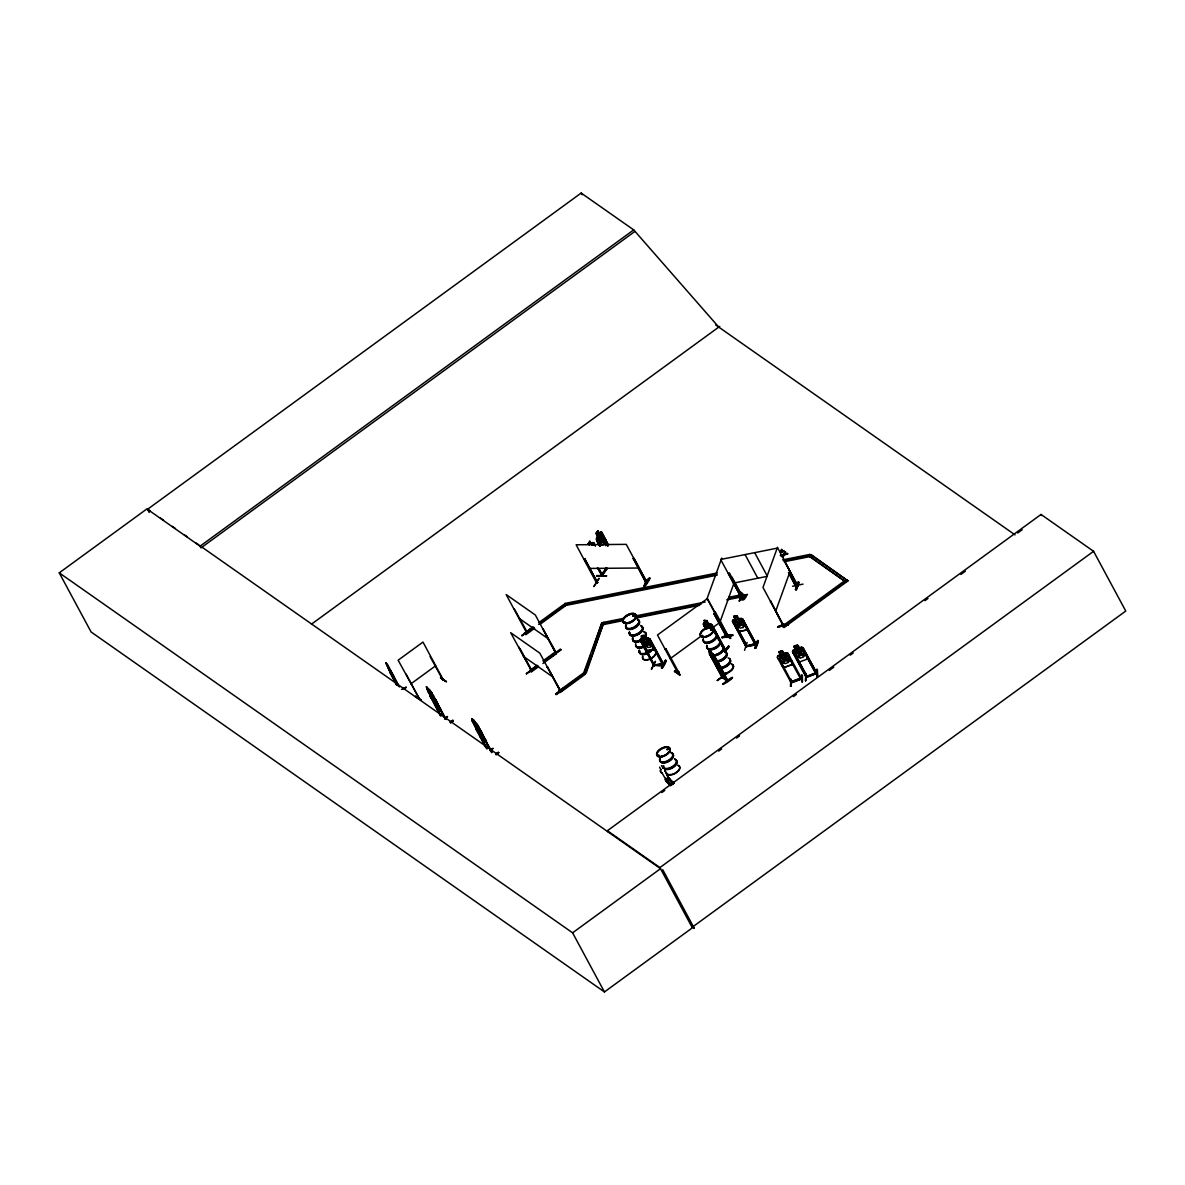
<?xml version="1.0" encoding="UTF-8"?>
<svg xmlns="http://www.w3.org/2000/svg" width="1185" height="1185" viewBox="0 0 1185 1185"><rect width="100%" height="100%" fill="white"/><g stroke="black" fill="none" stroke-linecap="round" stroke-linejoin="round"><path stroke-width="1.5" d="M596.277 581.628L597.729 582.516L596.499 582.842L576.132 544.774L626.243 544.359L646.817 582.383L645.751 581.183M645.307 581.539L645.943 582.442M710.008 627.946L710.022 624.776L709.163 624.717L709.074 627.235L705.312 624.332L708.823 627.872M722.109 637.752C742.388 635.012 728.686 632.686 722.124 637.767M732.478 634.775L722.006 636.952L732.671 635.145M777.864 627.072C786.796 621.31 796.364 625.25 777.923 626.584M788.321 624.91L777.834 626.983M788.41 624.554L777.938 626.702M726.864 635.308L727.516 634.701M727.516 634.553L728.034 635.545L715.222 611.83L714.614 612.586L715.222 611.83M789.891 572.236L797.698 586.131L784.87 561.794L797.772 586.086L777.493 547.337L762.977 587.449L783.492 625.517L783.255 623.858L782.604 624.614M783.448 625.473L770.591 601.21L783.018 625.621L783.389 624.095M602.217 575.036L601.595 575.88L602.024 574.34M606.394 567.941L606.913 568.8L601.699 575.747M431.044 691.729L426.763 688.781L430.925 697.21M472.178 720.761L476.444 729.13L472.178 720.761L477.688 724.998L483.021 735.204M708.734 651.735L722.598 677.213M601.861 532.361C600.336 531.087 598.025 535.146 600.884 533.768L603.846 539.205L604.231 542.819L602.587 545.204L600.454 544.152L597.536 538.716L597.877 536.464L596.307 533.561M431.695 696.839L430.51 696.039L440.657 715.518M430.496 696.706L430.614 695.965M477.2 728.745L476.014 727.945L487.035 749.024M476.118 727.871L486.679 747.779M711.992 657.245L713.266 657.453M711.978 657.408L712.081 656.653M597.536 538.716L597.892 536.464L596.099 533.546L597.966 530.984L596.099 533.546L597.862 530.984L605.816 545.722L607.031 543.959L605.935 540.182L601.832 532.361L600.514 532.243L601.639 532.495M591.878 545.367L592.544 544.745M725.324 649.41L724.894 650.239L725.798 650.269L711.948 624.821L708.467 623.695L707.015 620.599L704.112 620.377L707.104 628.317M624.273 622.258L625.354 622.14L624.525 621.755M632.938 615.933L633.916 614.837L634.612 615.43M633.664 615.696L632.953 615.8M633.249 616.274L634.864 614.941L633.679 616.126M634.375 640.7L634.612 641.129M658.845 755.897L659.053 755.941M658.475 755.837L658.741 755.156M659.334 755.615L658.505 755.911M668.873 748.564L667.066 749.542M701.742 636.315C703.135 633.886 702.201 638.019 701.994 635.59M701.801 635.812L702.631 635.545M702.379 635.678L702.024 636.434M710.719 629.146L711.518 629.724M710.881 629.65L711.148 628.642L712.067 629.309M677.302 672.028L678.235 671.347L678.886 672.339L677.909 673.095L657.482 634.997L707.193 598.751L727.768 636.7M678.783 672.443L665.866 648.625L665.022 649.232L665.866 648.625M726.953 637.337L713.903 613.608L714.925 613.119L714.096 613.726M727.19 635.945L726.272 636.597M596.81 575.54C626.184 576.088 576.74 576.236 606.409 575.866M671.243 784.174L672.502 784.277M670.517 785.462L665.303 779.641L666.666 781.508L669.955 779.389L669.407 778.367L665.718 781.063L670.369 785.729M665.807 781.033L666.874 780.352M666.429 780.648L662.045 772.916A2.622 2.222 -44.1 0 1 660.815 769.509L659.571 767.11M669.407 778.367L668.34 777.686L674.072 783.344L669.095 778.915M443.516 680.116L442.849 679.079M728.494 573.584L729.442 573.377L728.494 573.584L741.217 597.551L720.658 559.468L776.442 548.299M736.996 596.677L747.468 594.544L742.18 595.581M741.499 596.499L740.566 596.648L741.336 594.781L728.671 597.314M741.84 593.685L739.159 601.254L741.247 597.166M739.603 601.032L742.269 593.567M747.424 594.514L742.032 595.848M770.961 601.136L770.354 601.891M795.535 585.923L797.12 586.042L795.876 586.575L788.588 572.37M795.476 589.434C797.875 578.561 800.971 580.457 796.32 589.804L795.476 589.434L798.231 581.953M783.092 625.547L783.729 624.806M798.942 582.25L796.32 589.789M803.03 584.116L792.558 586.249M717.192 575.155L564.83 605.654L564.445 604.913L564.964 603.446L717.31 572.947M564.83 605.654L564.964 603.446M560.727 690.633L584.116 673.584L586.145 673.169L603.891 622.303L585.745 672.428L583.716 672.843L585.183 674.324L560.327 692.455L559.261 691.699L558.861 690.959L583.716 672.843L601.861 622.703L623.784 618.318M585.183 674.324L584.116 673.584L590.989 654.564M592.248 651.098L601.861 622.703M721.754 558.046L707.238 598.144L727.694 636.241L720.125 621.681L734.493 581.687L731.945 576.962M739.573 598.455C745.321 604.854 749.498 589.049 739.647 598.277M733.159 619.918L741.084 618.259L742.728 618.97L756.415 644.744L746.106 646.773L732.434 621.029L733.085 619.755L735.307 619.311L733.737 616.393L737.174 615.711L738.64 618.822L740.906 619.37L743.839 624.806L743.38 627.472L740.181 628.109L737.203 626.124L734.285 620.703L735.47 619.385M732.404 621.103L736.744 628.805L739.396 631.383L747.291 629.798M746.017 646.832L733.471 622.866L734.419 622.673L747.172 646.255M747.157 646.329L734.419 622.673M737.174 615.711L733.708 616.481M746.165 596.885L743.825 595.255M738.744 618.614L742.699 619.059L756.371 644.403M736.611 628.924L739.336 631.575L747.424 629.887L746.802 626.791M742.669 621.266L743.706 620.807L742.669 621.266L755.497 644.966L742.773 620.999M747.098 642.477L744.55 650.313M745.632 645.677L746.461 645.825M755.438 644.936L755.171 643.692L746.831 645.943L756 643.529L756.237 644.788M754.889 647.84C757.378 636.952 760.459 638.848 755.734 648.21L754.978 647.869M755.156 648.328L758.415 640.655L755.719 648.195M775.716 611.105L790.232 570.992M844.698 581.183L809.681 556.639L809.814 554.432L782.604 559.883M784.292 561.72L809.681 556.639L809.814 554.432M415.609 696.276L421.208 700.113L415.446 696.469M601.225 574.962L606.365 568.356L601.165 575.051M602.484 575.199L599.092 568.815M607.224 568.267L602.024 575.88L602.024 574.251M527.044 631.857L526.081 631.724L526.733 632.094M526.54 632.583L527.488 632.568M531.976 670.695L531.132 670.769M531.487 670.443L531.132 669.569M780.278 654.935L777.982 655.705L777.286 657.26L791.224 682.916L801.801 678.961L787.936 653.305L792.602 664.474L784.277 667.525L781.493 665.081M777.434 657.26L778.086 655.779L786.247 652.742L787.936 653.379L786.247 652.787M793.15 650.254L792.454 651.75L806.259 677.376L816.954 673.435L803.089 647.78L801.401 647.158L793.15 650.254L792.587 651.75L806.378 677.39L807.237 676.724M727.027 680.857L713.281 654.801L708.511 648.98L710.096 652.106M705.801 628.85L703.283 624.154L703.816 623.132L705.771 623.473L704.275 620.481M706.038 629.102L703.357 624.065L703.905 623.221M727.397 635.204L727.294 634.879M654.801 665.363L653.839 665.822L640.107 640.048L640.759 638.819L642.877 638.596M640.241 640.078L640.863 638.908M658.43 755.289L658.964 755.526M668.844 748.742L668.681 748.298M640.107 640.048L654.046 665.422L663.689 664.415M640.759 638.819L648.402 638.122L649.958 639.026L663.659 664.696C661.452 668.014 649.691 663.452 654.92 665.377M642.996 638.774C636.523 634.316 649.736 635.308 641.426 635.856M642.077 641.722L641.041 642.092L642.077 641.722L654.55 665.703M648.343 638.108L646.121 638.33L648.269 639.159L651.187 644.596L650.802 647.084L647.751 647.41L644.847 645.262L641.929 639.826L643.04 638.685M644.314 647.869L646.995 650.654L654.742 649.75L647.025 650.535M649.958 639.026L663.807 664.429M649.913 641.159L650.965 640.789L649.913 641.159L663.437 664.77M654.15 646.832L654.698 649.839M655.261 661.748L651.365 669.051M655.512 661.26L651.543 669.421M654.461 664.504L654.52 665.748M663.215 663.556L654.446 665.022L662.948 663.941M661.408 667.94C668.429 651.972 666.444 665.229 661.497 667.97M739.588 591.996L741.617 599.003C751.305 598.766 732.997 584.101 741.366 597.403L741.04 598.706M740.951 598.129L739.529 592.115L744.743 597.151M781.611 549.262L780.293 552.21L782.056 549.573M780.248 555.35L783.581 554.21C788.114 547.663 782.678 558.194 785.611 552.062M785.166 551.751L783.581 554.21M782.056 556.609L782.752 557.409L784.322 554.995L787.714 553.839L784.055 554.506C779.523 560.061 786.44 552.136 780.93 556.135M791.728 681.627L790.558 682.086L791.136 682.901M801.327 678.101L791.861 681.642M806.852 676.146L805.681 676.546M816.495 672.576L807.015 676.354L816.376 672.68M597.936 530.984L596.114 533.546M597.892 532.08L597.373 534.583L597.892 532.08L597.403 534.583L598.425 533.057M597.773 536.464L596.485 540.064L599.951 546.3M584.901 558.861L583.864 559.142L584.901 558.861L597.551 582.783L596.04 581.939L597.092 581.924M598.395 537.442L600.01 535.057L598.41 537.442L601.343 542.878L602.972 540.478M598.78 545.026L597.566 541.175L600.439 545.9M597.892 541.175L597.077 541.871M601.773 534.939L602.572 534.228L608.186 545.278M601.328 542.878L602.943 540.478M598.943 578.265L593.952 586.56M633.323 558.476L645.781 582.398L633.323 558.476L634.168 558.461L646.862 582.042M634.168 558.461L633.131 558.742M645.44 581.791L646.358 581.524M650.076 578.339C645.321 577.288 639.944 597.121 650.061 578.324M649.38 577.895L644.107 585.701M644.284 586.16L649.647 578.28L644.373 586.086M588.086 543.841L589.834 541.278L591.404 544.196M588.19 543.856L589.834 541.471M591.285 544.374L592.53 542.537L593.7 542.656L595.388 545.781M597.67 536.464L596.485 538.212C595.996 543.648 598.173 531.369 600.691 532.243L601.699 532.495M594.5 544.522L593.7 545.233M674.695 670.725L680.012 675.302L674.487 671.421L680.22 674.517M527.518 632.716L514.216 608.69M560.668 690.959L547.381 666.933L560.061 690.544M723.043 677.598L709.43 653.794L722.124 677.553L723.072 677.553L722.08 677.509L727.531 681.197L714.288 657.201M678.694 672.206L677.672 672.962L677.376 671.939M726.538 637.293L727.427 636.612M795.609 649.395L794.365 651.024L797.283 656.446L800.305 658.134L803.623 656.92L804.141 653.927L801.208 648.506L798.927 648.18C799.845 641.322 788.144 649.439 797.416 645.203M705.816 629.368L704.334 625.947L706.823 629.161M705.134 626.006L704.112 626.213M708.511 623.606L710.496 624.688L711.963 627.413M710.482 623.769L712.022 624.791L725.575 650.58L724.598 649.306M711.948 626.85L712.955 626.643L711.948 626.85L714.496 631.59M716.895 635.412L716.125 632.568M724.361 651.246L728.597 646.077L724.45 651.291A7.362 3.836 -28.3 0 1 725.176 656.594A7.362 3.836 -28.3 0 1 716.495 660.86M725.116 651.78L729.293 646.58L728.538 646.062M419.001 697.98L398.13 660.208L422.986 642.077L443.457 680.175M633.634 615.77L635.027 615.163M711.356 629.413L710.496 629.842M712.303 629.205L710.97 629.916M790.528 681.834C792.335 679.953 792.232 684.5 791.61 681.434M800.127 678.309L801.801 678.724L791.106 682.649L790.588 681.76M788.943 655.349L787.981 655.705L800.734 679.094M805.681 676.309L806.778 676.205M815.902 673.569L816.924 673.495L803 647.854L801.401 647.158M606.853 568.8L606.29 568.03M602.113 575.747L597.447 567.941M710.2 652.031L712.748 657.793L716.569 661.926L716.214 660.238M428.052 689.714L430.659 695.447M713.281 657.675L715.814 663.452L719.68 667.555L718.258 663.259M790.765 679.449L790.884 686.071M790.41 686.337L790.958 679.449M805.785 673.51L805.593 680.871L805.978 673.895M805.578 680.857L805.844 673.435M633.234 615.356L633.975 615.148M788.499 572.636L795.95 586.59L797.031 586.308L789.432 572.444M746.594 645.721L745.75 645.929M746.091 646.536L756.43 644.447M426.763 688.781L427.948 689.581M428.2 692.099L433.695 695.773M434.554 699.52C422.675 678.057 434.14 696.276 437.517 703.283M432.169 693.077L430.91 691.729M430.881 697.18L433.221 700.379M472.252 720.88L473.467 721.709C468.786 713.326 481.006 729.027 480.073 731.441M473.585 719.917L476.459 723.724M473.733 723.991L479.214 727.694M476.533 723.561L481.999 732.715M430.111 656.623L443.072 680.412M415.446 696.484L421.208 700.113M440.909 677.879L446.404 681.701L440.627 677.953M442.805 679.109L442.805 680.323M445.753 719.473L435.043 699.639L430.125 693.921L431.992 695.417M431.947 695.165L435.858 700.335L446.078 719.236M435.887 700.32L434.762 698.913M435.962 700.261L440.998 710.526L436.806 707.756L434.628 704.438M477.511 727.338L475.629 725.842L480.562 731.56L491.938 752.386M477.466 727.072L481.525 732.182L480.577 732.123L491.597 751.157M482.325 739.677C493.597 746.713 480.74 740.033 480.132 736.359M711.696 654.55L713.533 655.779M715.088 658.697L717.488 660.963L711.978 656.727M718.288 668.458L716.199 665.066L718.288 668.458L722.672 671.288L717.443 660.963M721.68 668.77L722.583 671.362M440.346 715.755L430.51 696.558L441.161 715.873M430.97 696.943L430.155 696.839M527.295 631.783L521.992 635.708L531.117 628.509L521.785 635.619L527.177 632.109M518.704 646.803L531.68 671.08L510.646 632.672L539.812 653.128L560.357 691.196L559.675 690.337M542.923 663.511L556.076 653.913L542.893 628.805L556.224 652.742L554.773 651.898L555.869 653.083L535.339 615.015L506.158 594.544L526.599 632.686M543.397 629.146L542.582 629.042M444.671 718.614L447.367 716.436L444.982 718.88M444.879 718.762L447.545 716.807M450.241 722.169C453.114 718.628 454.744 721.221 450.759 722.791M450.315 722.243L452.966 720.287M450.478 722.569L453.203 720.702L450.507 722.672M535.546 666.874L526.273 673.747L531.665 670.236M526.481 673.835L535.576 666.651M555.572 652.417L555.809 653.039M551.395 656.371L560.949 649.706L551.692 656.564M547.885 667.274L547.055 667.17M475.674 728.76L485.85 747.676M555.602 693.995C571.629 680.56 564.801 691.048 555.661 694.069M563.867 688.633L555.839 694.395M556.15 694.647L565.452 687.863M490.22 750.312L492.886 748.342L490.383 750.668M490.19 750.579L492.842 748.579M495.76 754.09C498.678 750.594 500.218 753.082 496.278 754.712M730.434 638.537L724.939 634.597M678.294 671.658L677.45 672.236M726.82 637.382L727.664 636.775L714.733 612.986M692.099 927.322L1125.75 611.045L1093.577 551.292L1041.037 514.453L607.387 830.729L659.926 867.583L692.366 927.825L604.439 991.949L91.097 631.975L59.25 572.844L147.177 508.72L150.139 510.794M149.221 512.512L147.503 509.328L581.154 193.051L633.708 229.89L718.762 327.104M147.503 509.328L200.058 546.181L633.708 229.89M634.642 231.623L200.991 547.9L200.058 546.181M311.492 624.154L719.769 326.364M410.869 683.864L435.71 665.733M534.628 628.272L525.873 634.656L524.822 633.916L524.422 633.175L533.161 626.791M538.997 622.54L563.793 604.454L564.845 605.194L565.245 605.935L540.464 624.021M524.822 633.916L527.725 631.783M548.151 616.896L553.973 612.645M561.275 607.327L564.178 605.194L565.245 605.935M524.422 633.175L525.473 633.916L534.228 627.532M538.597 624.347L564.845 605.194M538.538 666.711L531.221 672.043L530.154 671.303L529.754 670.562L537.072 665.229M542.923 660.963L554.61 652.431L555.676 653.172L543.974 661.704M530.154 671.303L537.472 665.97M544.774 660.637L555.01 653.172L556.076 653.913M529.754 670.562L530.821 671.303L538.138 665.97M558.861 690.959L559.927 691.714L584.783 673.584M783.892 560.979L809.281 555.898L811.088 554.565L847.971 580.887L784.026 627.517L782.559 626.035L844.698 580.724M809.681 556.639L811.488 555.306L847.971 580.887M670.221 658.653L700.913 636.256M712.615 627.724L719.932 622.392M709.43 653.794L710.245 653.898A7.362 3.836 -28.3 0 1 710.319 651.78M708.823 651.143L713.103 654.001M714.185 655.438L727.901 681.005L713 654.076M712.94 659.541L715.118 662.874L719.339 665.822M718.332 663.319L719.443 665.748M782.959 626.776L785.922 624.614M793.313 619.222L803.667 611.667M811.058 606.276L821.427 598.721M824.375 596.573L834.729 589.019M782.559 626.035L783.626 626.791L847.571 580.146M722.82 684.026C738.818 670.873 732.241 680.768 722.88 684.1M661.808 792.572L664.8 790.395M718.628 751.127L721.621 748.95M736.581 738.048L739.573 735.87M793.402 696.602L796.394 694.425M829.293 670.429L833.781 667.155M850.223 655.157L853.215 652.979M924.996 600.632L927.988 598.44M960.872 574.444L965.36 571.185M1017.708 532.998L1022.196 529.739M659.926 867.583L1093.577 551.292M59.25 572.844L572.592 932.817L660.519 868.679L201.998 547.159M654.209 664.785L653.394 664.918M654.624 665.689L641.944 641.989M673.732 783.389L668.784 778.515L666 780.293L671.006 785.329M678.561 671.717L678.886 672.339M678.087 672.976L677.198 672.102M597.403 582.813L584.723 559.127M646.18 582.087L646.832 582.072M671.762 783.907L672.784 783.848M672.413 784.588L671.347 784.707M725.427 650.595L724.702 650.595M797.638 585.36L797.535 584.427M599.077 578.695L593.833 586.442M791.965 682.604L779.345 658.638L778.367 659.008M800.66 679.094L800.349 678.161M801.578 679.079L801.223 677.909M815.976 673.495L803.134 649.958L804.111 649.602L803.134 650.195L815.872 673.835M387.88 665.659L385.895 662.652L387.658 666.118C383.022 657.068 398.664 689.463 390.428 671.584L391.613 673.317L387.569 665.896M386.606 664.563L394.798 680.62L393.464 675.909M387.539 664.578L399.434 686.974M388.058 667.525L388.517 668.933M389.732 670.31L388.665 668.918M389.806 672.517L390.013 671.791L396.605 685.123M391.746 672.384L393.509 675.954M402.944 688.589L406.129 687.285M401.567 689.418L406.159 687.315M403.137 688.915L406.188 687.507M418.749 697.802L406.085 674.132M668.962 748.476L667.599 748.357L667.214 749.75M667.896 748.476L667.51 749.483M742.18 596.751L744.639 596.559M727.101 635.708L726.405 636.849M530.91 669.569L531.028 670.71M782.189 650.787L783.759 653.779L786.055 654.016L788.973 659.452L788.455 662.43L785.151 663.644L782.13 661.971L779.197 656.534L780.456 654.92L778.708 651.957L782.263 650.654L783.833 653.631L786.247 652.742M778.708 652.031L782.263 650.728M794.498 653.128L793.52 653.72L794.498 653.128L807.355 676.976L794.498 653.35M796.661 659.556L799.431 662.015L807.755 658.875L807.296 655.66M817.591 676.472C816.021 654.342 818.154 692.04 816.672 669.466L816.998 676.679M816.924 673.184L806.259 677.376M801.949 682.086L801.875 675.361M780.797 551.499C789.625 549.099 774.886 554.624 783.892 550.862M781.048 552.003L784.159 551.351M784.337 553.987L787.447 553.351M784.603 554.491L787.714 553.839M796.942 586.368L796.572 585.138M746.18 646.462L745.646 645.914M711.341 628.613L712.244 628.583M800.364 678.531L800.601 679.405M730.938 638.137L725.338 634.331M727.012 680.353L722.717 676.976M662.326 663.63L662.563 664.859L650.061 640.892M600.913 533.768L599.432 533.902L600.558 532.243L596.559 538.271L600.01 546.211M592.796 544.063L591.389 544.374L589.834 541.278M722.183 637.278L732.745 635.219M685.063 580.22L688.692 579.495M797.52 557.705L801.149 556.98M564.445 604.913L716.792 574.414M733.396 583.124L767.406 576.31L754.667 552.654M636.449 615.785L705.164 602.024M611.519 621.592L620.57 619.785M635.042 616.881L638.656 616.156M653.128 613.267L662.163 611.46M676.635 608.557L685.671 606.75M623.251 619.785L603.358 623.769L603.758 624.51L621.844 620.881M637.723 616.881L701.016 604.217M728.153 598.78L740.803 596.248L741.351 597.166M636.315 617.992L699.609 605.313M726.746 599.877L741.203 596.988M733.382 623.117L734.315 622.925M755.156 643.736L755.882 643.588M702.601 635.59L701.801 636.256M796.913 586.042L789.536 572.177M817.428 669.703L817.517 676.428M601.684 532.361L608.527 545.263M606.039 540.182L606.957 543.959M645.869 582.398L646.729 582.383M593.7 542.656L595.344 545.885M588.871 568.43L638.982 568.015M596.988 575.984L606.498 575.866M704.201 620.555L706.897 620.777M703.742 623.206L710.556 623.769M798.512 582.324L795.742 589.789M757.985 640.73L755.26 648.239M597.566 582.472L584.057 558.876M665.866 780.663L670.799 785.462M666.311 660.593L662.222 668.355M722.554 677.79L709.919 654.135M711.859 628.509L712.244 629.502L710.615 629.827M712.378 654.372L716.614 661.556L713.533 657.645L714.066 659.749M600.454 544.152L602.587 545.204L604.187 542.819L603.802 539.205M713.962 659.734L709.963 652.639L713.903 657.157M648.358 638.197L649.869 639.085M713.37 656.194L712.392 654.431M718.377 668.31L722.672 671.288M426.348 686.9L428.659 689.211L427.03 687.507M471.867 718.821L473.644 720.169M474.178 721.132L472.548 719.428M431.429 695.654L432.525 696.395M430.51 696.039L434.895 698.913M476.933 727.56L478.029 728.301M476.014 727.945L480.399 730.834M437.383 703.372L433.088 700.409L430.97 697.106M478.592 732.33L482.902 735.292M436.806 707.697L441.101 710.659L440.139 708.008M560.979 649.765L560.401 649.054L551.188 655.942M440.45 677.613L446.419 681.716M692.455 927.07L694.306 928.359L662.741 869.716M715.755 325.001L1015.027 534.865M809.281 555.898L846.149 582.205L845.083 581.465M722.391 677.213L727.842 680.886M518.897 618.2L548.077 638.671M523.37 656.327L552.551 676.783M160.508 518.067L163.471 520.141M172.373 526.377L175.336 528.466M184.223 534.687L187.186 536.775M196.073 543.011L199.036 545.085M661.452 765.584L663.082 768.176A2.622 2.222 -44.1 0 1 665.2 770.976L668.844 778.871M796.764 659.423L799.431 662.015M781.611 664.948L784.307 667.333L792.454 664.341L792.128 661.171M661.674 668.31L665.526 660.208M720.154 652.683L720.273 652.846A7.362 3.836 -28.3 0 1 711.03 654.712M642.67 638.967L642.759 639.085A7.362 3.836 -28.3 0 1 635.279 641.589A7.362 3.836 -28.3 0 1 632.82 638.063M663.082 768.176L663.008 768.102A2.622 2.222 -44.1 0 1 665.14 770.917L665.2 770.976M660.815 769.509L660.889 769.583A2.622 2.222 -44.1 0 0 662.104 772.976L662.045 772.916M673.643 783.611L668.784 778.812L665.14 770.917M673.435 783.759L668.503 778.96L673.006 784.026M668.533 779.093L673.095 783.803M665.955 778.012L666.888 779.73M666.814 780.397L671.436 785.062M665.555 779.478L671.154 785.062M665.303 779.641L666.118 780.471M644.462 647.765L647.069 650.461M740.033 591.819L744.076 596.262M480.281 730.819L481.421 732.256M478.37 730.286L471.852 718.599M740.062 592.07L744.328 597.862M716.955 662.682L720.021 666.962L716.91 663.067L717.429 665.2L716.732 664.563M391.954 674.887L392.916 676.235L390.798 671.095M531.932 670.725L520.082 648.788M732.374 677.627L723.057 684.426M476.518 729.012L478.607 732.389M480.236 736.285L482.428 739.603M434.717 704.364L436.909 707.682M739.944 592.174L743.513 598.514M478.799 729.13L474.104 722.583L477.096 727.975M429.666 690.944L426.348 686.693L427.948 689.788M1041.037 514.453L1041.63 515.549M581.154 193.051L582.087 194.77M797.416 645.129L798.986 648.121M745.084 554.58L757.822 578.236M794.039 646.492L795.609 649.469M793.876 646.432L795.446 649.424M801.49 674.991L802.363 675.257L802.438 681.982M791.032 686.174L790.662 678.975L790.839 686.174M734.759 582.176L740.892 593.581M735.278 583.879L741.41 595.285M729.442 573.377L741.529 595.877M729.338 573.644L741.617 596.44M734.152 582.931L741.277 596.277M733.737 616.393L735.441 619.459M713.903 613.608L726.731 637.456M712.17 626.584L714.703 631.309M716.407 634.464L724.05 648.654M716.184 634.73L720.436 642.625M710.511 627.295L709.06 624.569L706.364 624.362L707.815 627.072M602.099 534.939L608.038 545.974M606.024 542.819L607.712 545.974M674.739 670.636L674.472 671.451M662.963 663.896L663.407 664.8M644.596 635.338L646.062 638.448M605.92 567.941L606.379 568.963M598.766 568.815L602.173 575.125M597.773 567.941L602.01 575.821M673.435 782.974L670.029 784.885M668.592 777.523L669.599 779.345L666.814 781.137L666.37 780.308M668.34 777.686L668.784 778.515M607.387 830.729L607.979 831.84M481.48 732.182L485.717 739.988M480.577 732.123L491.627 752.623M477.318 728.893L475.629 725.842L479.955 734.596L483.821 738.699L483.48 736.981M572.592 932.817L604.439 991.949M435.073 700.216L444.405 717.562M430.333 693.98L434.436 702.69L438.317 706.778L437.976 705.075M430.229 693.847L431.799 696.973M398.752 685.937L387.791 666.029M398.382 686.1L388.028 666.637L391.657 673.909L391.094 672.073M389.213 670.503L396.975 684.945M389.643 671.969L396.442 684.589M739.721 591.893L741.366 595.137M742.521 598.929L739.781 592.248L741.617 599.003M485.657 739.929L486.709 742.506M485.554 740.003L486.62 742.58M726.835 673.776L717.503 680.531M386.443 663.57L387.332 665.718M386.014 662.593L386.532 664.652M605.876 540.256L606.809 543.915M807.163 655.616L807.622 658.89M800.245 678.264L791.728 681.39M676.146 760.503A7.362 3.836 -28.3 0 1 673.747 767.125A7.362 3.836 -28.3 0 1 664.548 768.961M663.867 768.206A7.362 3.836 -28.3 0 1 663.837 766.043M674.946 759.57A7.465 3.91 -28.3 0 1 671.954 767.821A7.465 3.91 -28.3 0 1 663.526 765.688M677.998 765.51A7.332 3.836 -28.3 0 1 676.694 772.59A7.332 3.836 -28.3 0 1 666.814 773.672M677.79 765.154A7.317 3.822 -28.3 0 1 676.487 772.205A7.317 3.822 -28.3 0 1 666.637 773.287M671.421 753.053A7.465 3.91 -28.3 0 1 668.444 761.288A7.465 3.91 -28.3 0 1 660.015 759.155M674.487 758.933A7.377 3.851 -28.3 0 1 672.384 766.562A7.377 3.851 -28.3 0 1 663.022 766.117M671.554 753.497A7.362 3.836 -28.3 0 1 668.621 761.614A7.362 3.836 -28.3 0 1 660.326 759.511M674.754 759.244A7.465 3.91 -28.3 0 1 672.621 766.991A7.465 3.91 -28.3 0 1 663.126 766.532M671.243 752.712A7.465 3.91 -28.3 0 1 668.266 760.948A7.465 3.91 -28.3 0 1 659.838 758.815M670.962 752.416A7.362 3.836 -28.3 0 1 668.029 760.518A7.362 3.836 -28.3 0 1 659.734 758.415M642.181 627.028A7.362 3.836 -28.3 0 1 637.293 635.086A7.362 3.836 -28.3 0 1 629.857 632.568M642.063 626.584A7.465 3.91 -28.3 0 1 637.115 634.76A7.465 3.91 -28.3 0 1 629.561 632.197M643.84 631.649A7.362 3.836 -28.3 0 1 643.914 637.574M642.522 638.745A7.362 3.836 -28.3 0 1 635.056 641.174A7.362 3.836 -28.3 0 1 632.612 637.663M644.062 632.049A7.362 3.836 -28.3 0 1 645.188 636.715M638.552 620.051A7.465 3.91 -28.3 0 1 633.59 628.243A7.465 3.91 -28.3 0 1 626.035 625.68M640.507 625.458A7.362 3.836 -28.3 0 1 638.404 633.086A7.362 3.836 -28.3 0 1 629.057 632.642M637.574 620.022A7.362 3.836 -28.3 0 1 634.642 628.139A7.362 3.836 -28.3 0 1 626.347 626.035M640.789 625.769A7.465 3.91 -28.3 0 1 637.811 634.005A7.465 3.91 -28.3 0 1 629.368 631.872M638.374 619.725A7.465 3.91 -28.3 0 1 633.412 627.902A7.465 3.91 -28.3 0 1 625.858 625.339M636.997 618.94A7.362 3.836 -28.3 0 1 634.064 627.043A7.362 3.836 -28.3 0 1 625.754 624.939M652.905 648.565A7.362 3.836 -28.3 0 1 644.699 654.55A7.362 3.836 -28.3 0 1 639.885 651.172M652.194 645.632A7.362 3.836 -28.3 0 1 652.876 646.388M652.802 648.165A7.465 3.91 -28.3 0 1 644.462 654.239A7.465 3.91 -28.3 0 1 639.574 650.802M652.076 645.188A7.465 3.91 -28.3 0 1 652.772 645.958M655.809 651.854A7.362 3.836 -28.3 0 1 649.38 659.497A7.362 3.836 -28.3 0 1 642.818 656.623M655.616 651.483A7.362 3.836 -28.3 0 1 649.187 659.141A7.362 3.836 -28.3 0 1 642.625 656.268M645.44 633.101A7.362 3.836 -28.3 0 1 645.484 637.278M641.426 640.73A7.362 3.836 -28.3 0 1 633.131 638.626M652.283 645.307A7.362 3.836 -28.3 0 1 652.535 646.299M650.595 649.987A7.362 3.836 -28.3 0 1 642.477 653.631A7.362 3.836 -28.3 0 1 639.293 650.076M652.594 645.618A7.465 3.91 -28.3 0 1 652.846 646.64M650.876 650.372A7.465 3.91 -28.3 0 1 642.625 654.09A7.465 3.91 -28.3 0 1 639.396 650.476M648.091 638.004A7.362 3.836 -28.3 0 1 649.01 639.767M644.077 645.647A7.362 3.836 -28.3 0 1 635.782 643.544M644.492 646.417A7.465 3.91 -28.3 0 1 635.841 645.469M647.469 638.182A7.465 3.91 -28.3 0 1 649.261 639.426M644.314 646.077A7.465 3.91 -28.3 0 1 635.649 645.129M647.291 637.841A7.465 3.91 -28.3 0 1 649.084 639.1M642.922 647.514A7.362 3.836 -28.3 0 1 636.152 645.81M647.602 638.626A7.362 3.836 -28.3 0 1 648.684 639.1M718.614 640.315A7.362 3.836 -28.3 0 1 716.51 647.943A7.362 3.836 -28.3 0 1 707.164 647.499M718.495 639.87A7.465 3.91 -28.3 0 1 716.347 647.617A7.465 3.91 -28.3 0 1 706.852 647.158M722.643 646.255A7.362 3.836 -28.3 0 1 720.243 652.861M722.45 645.884A7.362 3.836 -28.3 0 1 721.428 651.335A7.362 3.836 -28.3 0 1 713.326 654.979M710.156 653.587A7.362 3.836 -28.3 0 1 709.919 652.594L709.948 652.728A7.377 3.851 -28.3 0 0 710.215 653.75M722.554 646.032A7.377 3.851 -28.3 0 1 721.532 651.483A7.377 3.851 -28.3 0 1 713.385 655.157M711.978 654.994A7.377 3.851 -28.3 0 1 710.896 654.52M714.97 633.338A7.465 3.91 -28.3 0 1 712.837 641.085A7.465 3.91 -28.3 0 1 703.342 640.626M719.117 639.693A7.362 3.836 -28.3 0 1 714.229 647.751A7.362 3.836 -28.3 0 1 706.793 645.232M715.103 633.797A7.362 3.836 -28.3 0 1 713 641.411A7.362 3.836 -28.3 0 1 703.653 640.966M718.317 639.53A7.465 3.91 -28.3 0 1 715.325 647.765A7.465 3.91 -28.3 0 1 706.897 645.632M714.792 632.997A7.465 3.91 -28.3 0 1 711.815 641.233A7.465 3.91 -28.3 0 1 703.386 639.1M715.592 633.175A7.362 3.836 -28.3 0 1 710.719 641.233A7.362 3.836 -28.3 0 1 703.283 638.7M729.708 659.393A7.362 3.836 -28.3 0 1 727.323 666.014A7.362 3.836 -28.3 0 1 718.11 667.851M717.429 667.096A7.362 3.836 -28.3 0 1 717.192 666.103M729.605 658.949A7.465 3.91 -28.3 0 1 726.375 666.207A7.465 3.91 -28.3 0 1 717.118 666.77M731.471 664.148A7.377 3.851 -28.3 0 1 730.153 671.258A7.377 3.851 -28.3 0 1 720.228 672.354M731.382 664.015A7.362 3.836 -28.3 0 1 730.064 671.11A7.362 3.836 -28.3 0 1 720.169 672.191M721.887 646.388A7.362 3.836 -28.3 0 1 722.524 651.676A7.362 3.836 -28.3 0 1 713.844 655.942M711.356 655.32A7.362 3.836 -28.3 0 1 710.674 654.564M731.575 664.37A7.362 3.836 -28.3 0 1 730.256 671.465A7.362 3.836 -28.3 0 1 720.361 672.547M721.724 646.047A7.377 3.851 -28.3 0 1 722.376 651.35A7.377 3.851 -28.3 0 1 713.651 655.646M710.482 654.253A7.377 3.851 -28.3 0 1 710.452 652.076M724.998 651.943A7.465 3.91 -28.3 0 1 725.65 657.319A7.465 3.91 -28.3 0 1 716.821 661.66M714.303 661.023A7.465 3.91 -28.3 0 1 713.355 659.23M728.049 657.823A7.362 3.836 -28.3 0 1 728.686 663.126A7.362 3.836 -28.3 0 1 720.006 667.392M726.198 652.861A7.362 3.836 -28.3 0 1 725.19 658.312A7.362 3.836 -28.3 0 1 717.073 661.956M713.918 660.563A7.362 3.836 -28.3 0 1 713.666 659.571M729.427 658.608A7.465 3.91 -28.3 0 1 728.982 663.511A7.465 3.91 -28.3 0 1 721.813 667.659M720.154 667.851A7.465 3.91 -28.3 0 1 718.732 667.688M717.636 667.214A7.465 3.91 -28.3 0 1 716.94 666.429M724.82 651.602A7.465 3.91 -28.3 0 1 725.472 656.979A7.465 3.91 -28.3 0 1 716.644 661.319M714.125 660.682A7.465 3.91 -28.3 0 1 713.429 659.912M714.007 660.238A7.362 3.836 -28.3 0 1 713.326 659.467M783.122 662.978L784.307 662.859L784.751 659.334C788.262 663.082 792.543 661.037 785.151 658.416C787.655 653.557 783.241 652.994 784.1 658.016C780.678 654.431 776.59 656.608 783.7 658.978L783.122 662.978M798.275 657.453L799.475 657.349L799.905 653.824C803.43 657.557 807.711 655.527 800.319 652.905C802.823 648.002 798.409 647.528 799.268 652.505C795.846 648.921 791.743 651.083 798.868 653.468L798.275 657.453M647.158 643.559C648.21 648.284 643.736 647.114 646.166 643.011L642.285 639.885L646.506 642.255C645.321 637.737 649.972 638.982 647.499 642.848L651.513 646.092L647.158 643.559M739.677 624.11C740.743 628.983 736.122 628.109 738.655 623.621L734.67 620.703L739.025 622.792C737.885 618.155 742.728 619 740.062 623.31L744.165 626.332L739.677 624.11M599.98 534.82L600.469 538.938C597.358 535.753 596.455 539.842 600.484 540.093L601.225 545.248L601.21 540.197C604.306 543.826 605.565 539.16 601.21 539.057L600.514 534.094L599.98 534.82M589.804 542.375L589.271 544.893L589.804 542.375M728.805 646.432L724.627 651.735L728.805 646.432M498.648 752.534L495.997 754.49L498.648 752.534M726.672 673.391L717.295 680.427L726.672 673.391M781.863 651.498L779.73 652.268L780.263 653.246L782.381 652.461L781.863 651.498M797.016 645.973L794.898 646.758L795.416 647.721L797.549 646.951L797.016 645.973M784.277 654.668L780.974 655.883L783.892 661.319L787.21 660.104L784.277 654.668M799.445 649.158L796.127 650.372L799.06 655.794L802.363 654.579L799.445 649.158M736.803 616.437L734.744 616.837L735.263 617.815L737.322 617.4L736.803 616.437M739.203 619.711L735.989 620.347L738.922 625.784L742.121 625.147L739.203 619.711M644.255 635.99L642.285 636.197L642.803 637.174L644.773 636.967L644.255 635.99M646.625 639.337L643.559 639.648L646.492 645.084L649.543 644.758L646.625 639.337M706.749 621.147L705.016 620.999L707.267 622.11L706.749 621.147M715.503 659.793L713.8 658.638L718.436 665.229L715.503 659.793M430.288 691.833L428.585 690.677L433.28 697.21L430.288 691.833M434.125 699.017L432.421 697.861L437.058 704.453L434.125 699.017M479.644 730.938L477.94 729.782L482.576 736.374L479.644 730.938M710.259 650.565L709.193 649.81L710.793 651.543L710.259 650.565M712.392 654.179L710.719 652.994L715.31 659.601L712.392 654.179M661.6 756.311A7.362 3.836 -28.3 0 0 669.777 748.165A7.362 3.836 -28.3 0 0 658.505 750.416A7.362 3.836 -28.3 0 0 661.6 756.311M661.897 756.874A7.362 3.836 -28.3 0 0 670.073 748.727A7.362 3.836 -28.3 0 0 658.801 750.994A7.362 3.836 -28.3 0 0 661.897 756.874M661.719 756.578A7.377 3.851 -28.3 0 0 669.925 748.387A7.377 3.851 -28.3 0 0 658.608 750.653A7.377 3.851 -28.3 0 0 661.719 756.578M627.62 622.836A7.362 3.836 -28.3 0 0 635.797 614.689A7.362 3.836 -28.3 0 0 624.525 616.941A7.362 3.836 -28.3 0 0 627.62 622.836M627.932 623.399A7.362 3.836 -28.3 0 0 636.108 615.252A7.362 3.836 -28.3 0 0 624.836 617.518A7.362 3.836 -28.3 0 0 627.932 623.399A7.332 3.836 -28.3 0 0 636.093 615.252A7.332 3.836 -28.3 0 0 624.836 617.504A7.332 3.836 -28.3 0 0 627.932 623.384M627.739 623.073A7.377 3.851 -28.3 0 0 635.945 614.896A7.377 3.851 -28.3 0 0 624.628 617.163A7.377 3.851 -28.3 0 0 627.739 623.073M645.336 636.938A7.377 3.851 -28.3 0 0 645.277 632.746A7.377 3.851 -28.3 0 1 645.321 636.938M632.923 638.3A7.377 3.851 -28.3 0 0 641.248 640.404A7.377 3.851 -28.3 0 1 632.923 638.285M705.149 636.597A7.362 3.836 -28.3 0 0 713.326 628.45A7.362 3.836 -28.3 0 0 702.053 630.716A7.362 3.836 -28.3 0 0 705.149 636.597M705.445 637.16A7.362 3.836 -28.3 0 0 713.637 629.013A7.362 3.836 -28.3 0 0 702.35 631.279A7.362 3.836 -28.3 0 0 705.445 637.16M705.268 636.849A7.377 3.851 -28.3 0 0 713.474 628.672A7.377 3.851 -28.3 0 0 702.157 630.938A7.377 3.851 -28.3 0 0 705.268 636.849"/></g></svg>
